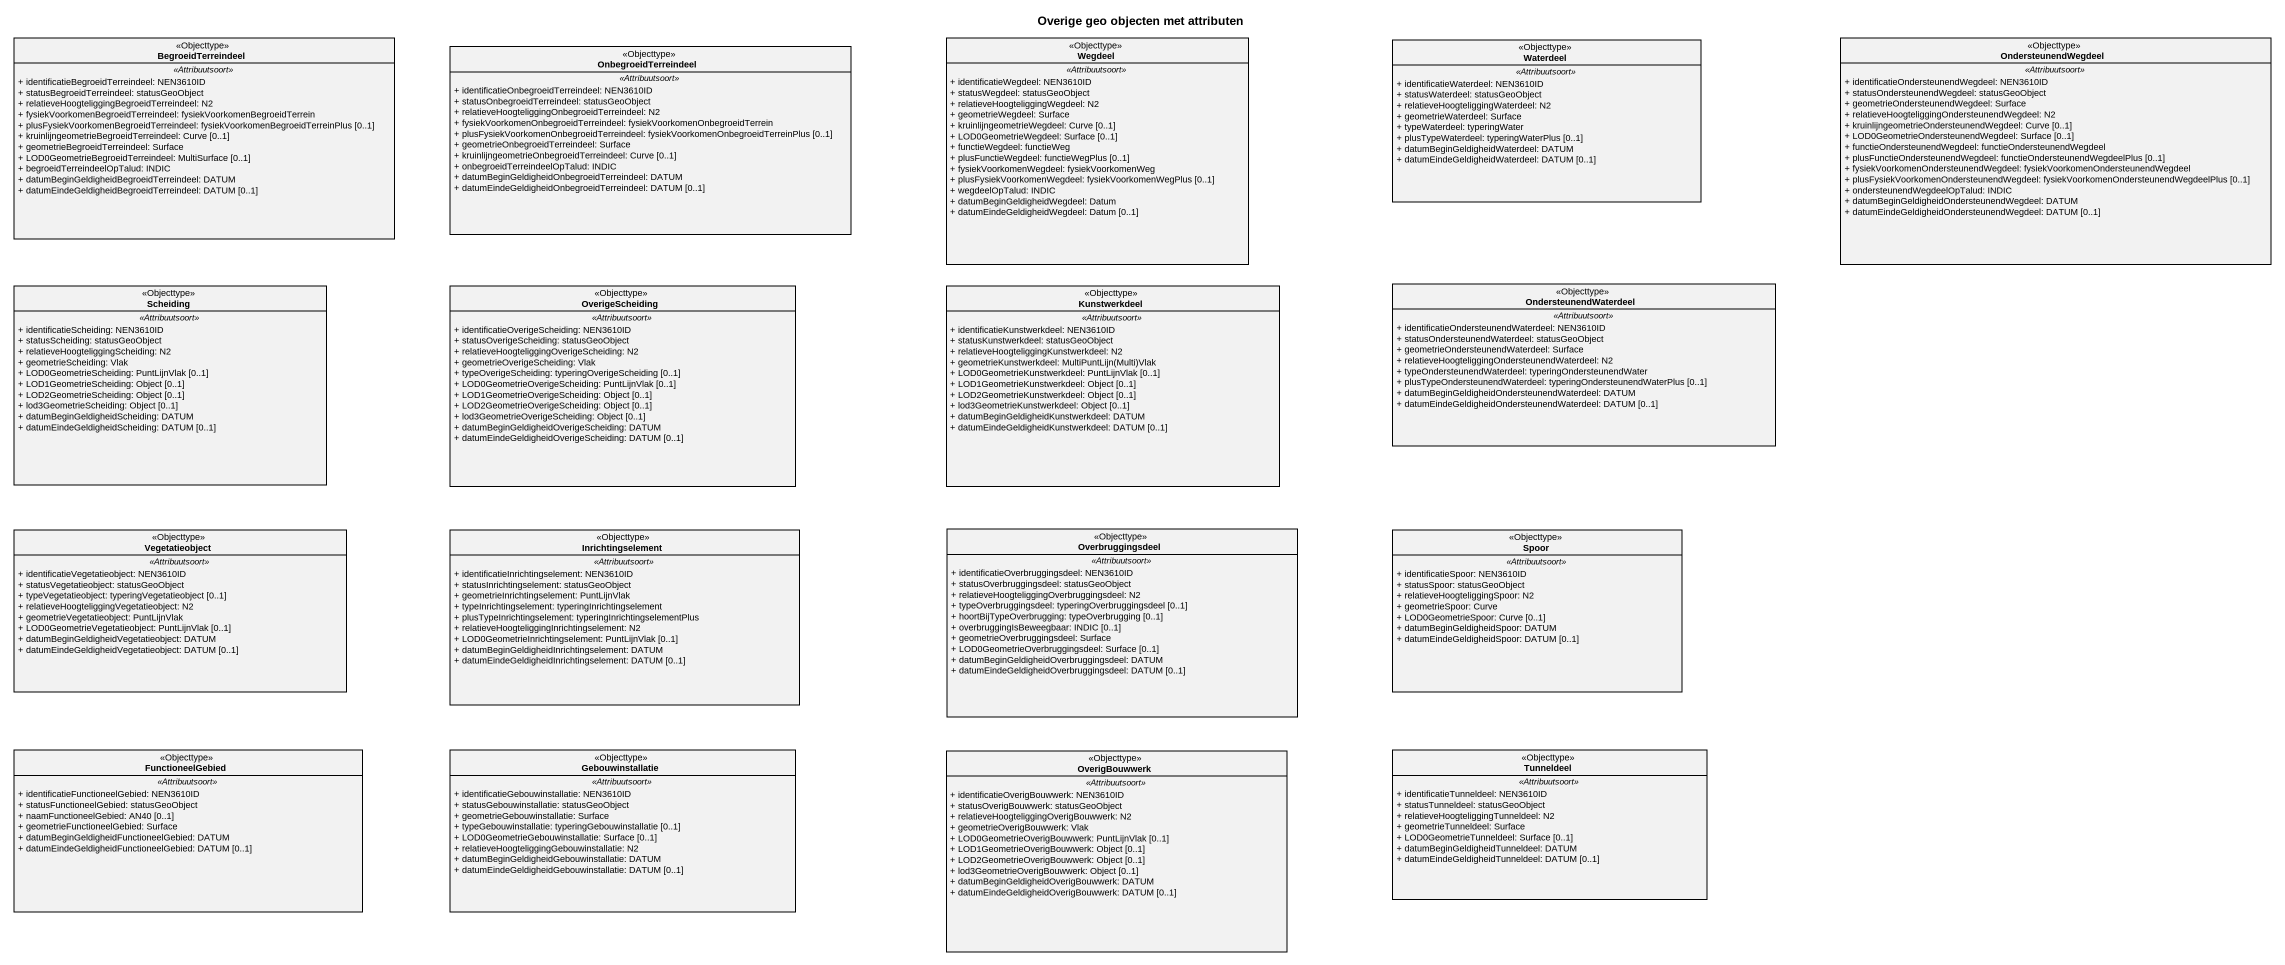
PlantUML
@startuml
title Overige geo objecten met attributen
hide circle
hide empty members
skinparam classAttributeIconSize 0
class BegroeidTerreindeel <<Objecttype>> {
  .. <<Attribuutsoort>> ..
  + identificatieBegroeidTerreindeel: NEN3610ID
  + statusBegroeidTerreindeel: statusGeoObject
  + relatieveHoogteliggingBegroeidTerreindeel: N2
  + fysiekVoorkomenBegroeidTerreindeel: fysiekVoorkomenBegroeidTerrein
  + plusFysiekVoorkomenBegroeidTerreindeel: fysiekVoorkomenBegroeidTerreinPlus [0..1]
  + kruinlijngeometrieBegroeidTerreindeel: Curve [0..1]
  + geometrieBegroeidTerreindeel: Surface
  + LOD0GeometrieBegroeidTerreindeel: MultiSurface [0..1]
  + begroeidTerreindeelOpTalud: INDIC
  + datumBeginGeldigheidBegroeidTerreindeel: DATUM
  + datumEindeGeldigheidBegroeidTerreindeel: DATUM [0..1]
}
class OnbegroeidTerreindeel <<Objecttype>> {
  .. <<Attribuutsoort>> ..
  + identificatieOnbegroeidTerreindeel: NEN3610ID
  + statusOnbegroeidTerreindeel: statusGeoObject
  + relatieveHoogteliggingOnbegroeidTerreindeel: N2
  + fysiekVoorkomenOnbegroeidTerreindeel: fysiekVoorkomenOnbegroeidTerrein
  + plusFysiekVoorkomenOnbegroeidTerreindeel: fysiekVoorkomenOnbegroeidTerreinPlus [0..1]
  + geometrieOnbegroeidTerreindeel: Surface
  + kruinlijngeometrieOnbegroeidTerreindeel: Curve [0..1]
  + onbegroeidTerreindeelOpTalud: INDIC
  + datumBeginGeldigheidOnbegroeidTerreindeel: DATUM
  + datumEindeGeldigheidOnbegroeidTerreindeel: DATUM [0..1]
}
class Wegdeel <<Objecttype>> {
  .. <<Attribuutsoort>> ..
  + identificatieWegdeel: NEN3610ID
  + statusWegdeel: statusGeoObject
  + relatieveHoogteliggingWegdeel: N2
  + geometrieWegdeel: Surface
  + kruinlijngeometrieWegdeel: Curve [0..1]
  + LOD0GeometrieWegdeel: Surface [0..1]
  + functieWegdeel: functieWeg
  + plusFunctieWegdeel: functieWegPlus [0..1]
  + fysiekVoorkomenWegdeel: fysiekVoorkomenWeg
  + plusFysiekVoorkomenWegdeel: fysiekVoorkomenWegPlus [0..1]
  + wegdeelOpTalud: INDIC
  + datumBeginGeldigheidWegdeel: Datum
  + datumEindeGeldigheidWegdeel: Datum [0..1]
}
class Waterdeel <<Objecttype>> {
  .. <<Attribuutsoort>> ..
  + identificatieWaterdeel: NEN3610ID
  + statusWaterdeel: statusGeoObject
  + relatieveHoogteliggingWaterdeel: N2
  + geometrieWaterdeel: Surface
  + typeWaterdeel: typeringWater
  + plusTypeWaterdeel: typeringWaterPlus [0..1]
  + datumBeginGeldigheidWaterdeel: DATUM
  + datumEindeGeldigheidWaterdeel: DATUM [0..1]
}
class OndersteunendWegdeel <<Objecttype>> {
  .. <<Attribuutsoort>> ..
  + identificatieOndersteunendWegdeel: NEN3610ID
  + statusOndersteunendWegdeel: statusGeoObject
  + geometrieOndersteunendWegdeel: Surface
  + relatieveHoogteliggingOndersteunendWegdeel: N2
  + kruinlijngeometrieOndersteunendWegdeel: Curve [0..1]
  + LOD0GeometrieOndersteunendWegdeel: Surface [0..1]
  + functieOndersteunendWegdeel: functieOndersteunendWegdeel
  + plusFunctieOndersteunendWegdeel: functieOndersteunendWegdeelPlus [0..1]
  + fysiekVoorkomenOndersteunendWegdeel: fysiekVoorkomenOndersteunendWegdeel
  + plusFysiekVoorkomenOndersteunendWegdeel: fysiekVoorkomenOndersteunendWegdeelPlus [0..1]
  + ondersteunendWegdeelOpTalud: INDIC
  + datumBeginGeldigheidOndersteunendWegdeel: DATUM
  + datumEindeGeldigheidOndersteunendWegdeel: DATUM [0..1]
}
class Scheiding <<Objecttype>> {
  .. <<Attribuutsoort>> ..
  + identificatieScheiding: NEN3610ID
  + statusScheiding: statusGeoObject
  + relatieveHoogteliggingScheiding: N2
  + geometrieScheiding: Vlak
  + LOD0GeometrieScheiding: PuntLijnVlak [0..1]
  + LOD1GeometrieScheiding: Object [0..1]
  + LOD2GeometrieScheiding: Object [0..1]
  + lod3GeometrieScheiding: Object [0..1]
  + datumBeginGeldigheidScheiding: DATUM
  + datumEindeGeldigheidScheiding: DATUM [0..1]
}
class OverigeScheiding <<Objecttype>> {
  .. <<Attribuutsoort>> ..
  + identificatieOverigeScheiding: NEN3610ID
  + statusOverigeScheiding: statusGeoObject
  + relatieveHoogteliggingOverigeScheiding: N2
  + geometrieOverigeScheiding: Vlak
  + typeOverigeScheiding: typeringOverigeScheiding [0..1]
  + LOD0GeometrieOverigeScheiding: PuntLijnVlak [0..1]
  + LOD1GeometrieOverigeScheiding: Object [0..1]
  + LOD2GeometrieOverigeScheiding: Object [0..1]
  + lod3GeometrieOverigeScheiding: Object [0..1]
  + datumBeginGeldigheidOverigeScheiding: DATUM
  + datumEindeGeldigheidOverigeScheiding: DATUM [0..1]
}
class Kunstwerkdeel <<Objecttype>> {
  .. <<Attribuutsoort>> ..
  + identificatieKunstwerkdeel: NEN3610ID
  + statusKunstwerkdeel: statusGeoObject
  + relatieveHoogteliggingKunstwerkdeel: N2
  {field} + geometrieKunstwerkdeel: MultiPuntLijn(Multi)Vlak
  + LOD0GeometrieKunstwerkdeel: PuntLijnVlak [0..1]
  + LOD1GeometrieKunstwerkdeel: Object [0..1]
  + LOD2GeometrieKunstwerkdeel: Object [0..1]
  + lod3GeometrieKunstwerkdeel: Object [0..1]
  + datumBeginGeldigheidKunstwerkdeel: DATUM
  + datumEindeGeldigheidKunstwerkdeel: DATUM [0..1]
}
class OndersteunendWaterdeel <<Objecttype>> {
  .. <<Attribuutsoort>> ..
  + identificatieOndersteunendWaterdeel: NEN3610ID
  + statusOndersteunendWaterdeel: statusGeoObject
  + geometrieOndersteunendWaterdeel: Surface
  + relatieveHoogteliggingOndersteunendWaterdeel: N2
  + typeOndersteunendWaterdeel: typeringOndersteunendWater
  + plusTypeOndersteunendWaterdeel: typeringOndersteunendWaterPlus [0..1]
  + datumBeginGeldigheidOndersteunendWaterdeel: DATUM
  + datumEindeGeldigheidOndersteunendWaterdeel: DATUM [0..1]
}
class Vegetatieobject <<Objecttype>> {
  .. <<Attribuutsoort>> ..
  + identificatieVegetatieobject: NEN3610ID
  + statusVegetatieobject: statusGeoObject
  + typeVegetatieobject: typeringVegetatieobject [0..1]
  + relatieveHoogteliggingVegetatieobject: N2
  + geometrieVegetatieobject: PuntLijnVlak
  + LOD0GeometrieVegetatieobject: PuntLijnVlak [0..1]
  + datumBeginGeldigheidVegetatieobject: DATUM
  + datumEindeGeldigheidVegetatieobject: DATUM [0..1]
}
class Inrichtingselement <<Objecttype>> {
  .. <<Attribuutsoort>> ..
  + identificatieInrichtingselement: NEN3610ID
  + statusInrichtingselement: statusGeoObject
  + geometrieInrichtingselement: PuntLijnVlak
  + typeInrichtingselement: typeringInrichtingselement
  + plusTypeInrichtingselement: typeringInrichtingselementPlus
  + relatieveHoogteliggingInrichtingselement: N2
  + LOD0GeometrieInrichtingselement: PuntLijnVlak [0..1]
  + datumBeginGeldigheidInrichtingselement: DATUM
  + datumEindeGeldigheidInrichtingselement: DATUM [0..1]
}
class Overbruggingsdeel <<Objecttype>> {
  .. <<Attribuutsoort>> ..
  + identificatieOverbruggingsdeel: NEN3610ID
  + statusOverbruggingsdeel: statusGeoObject
  + relatieveHoogteliggingOverbruggingsdeel: N2
  + typeOverbruggingsdeel: typeringOverbruggingsdeel [0..1]
  + hoortBijTypeOverbrugging: typeOverbrugging [0..1]
  + overbruggingIsBeweegbaar: INDIC [0..1]
  + geometrieOverbruggingsdeel: Surface
  + LOD0GeometrieOverbruggingsdeel: Surface [0..1]
  + datumBeginGeldigheidOverbruggingsdeel: DATUM
  + datumEindeGeldigheidOverbruggingsdeel: DATUM [0..1]
}
class Spoor <<Objecttype>> {
  .. <<Attribuutsoort>> ..
  + identificatieSpoor: NEN3610ID
  + statusSpoor: statusGeoObject
  + relatieveHoogteliggingSpoor: N2
  + geometrieSpoor: Curve
  + LOD0GeometrieSpoor: Curve [0..1]
  + datumBeginGeldigheidSpoor: DATUM
  + datumEindeGeldigheidSpoor: DATUM [0..1]
}
class FunctioneelGebied <<Objecttype>> {
  .. <<Attribuutsoort>> ..
  + identificatieFunctioneelGebied: NEN3610ID
  + statusFunctioneelGebied: statusGeoObject
  + naamFunctioneelGebied: AN40 [0..1]
  + geometrieFunctioneelGebied: Surface
  + datumBeginGeldigheidFunctioneelGebied: DATUM
  + datumEindeGeldigheidFunctioneelGebied: DATUM [0..1]
}
class Gebouwinstallatie <<Objecttype>> {
  .. <<Attribuutsoort>> ..
  + identificatieGebouwinstallatie: NEN3610ID
  + statusGebouwinstallatie: statusGeoObject
  + geometrieGebouwinstallatie: Surface
  + typeGebouwinstallatie: typeringGebouwinstallatie [0..1]
  + LOD0GeometrieGebouwinstallatie: Surface [0..1]
  + relatieveHoogteliggingGebouwinstallatie: N2
  + datumBeginGeldigheidGebouwinstallatie: DATUM
  + datumEindeGeldigheidGebouwinstallatie: DATUM [0..1]
}
class OverigBouwwerk <<Objecttype>> {
  .. <<Attribuutsoort>> ..
  + identificatieOverigBouwwerk: NEN3610ID
  + statusOverigBouwwerk: statusGeoObject
  + relatieveHoogteliggingOverigBouwwerk: N2
  + geometrieOverigBouwwerk: Vlak
  + LOD0GeometrieOverigBouwwerk: PuntLijnVlak [0..1]
  + LOD1GeometrieOverigBouwwerk: Object [0..1]
  + LOD2GeometrieOverigBouwwerk: Object [0..1]
  + lod3GeometrieOverigBouwwerk: Object [0..1]
  + datumBeginGeldigheidOverigBouwwerk: DATUM
  + datumEindeGeldigheidOverigBouwwerk: DATUM [0..1]
}
class Tunneldeel <<Objecttype>> {
  .. <<Attribuutsoort>> ..
  + identificatieTunneldeel: NEN3610ID
  + statusTunneldeel: statusGeoObject
  + relatieveHoogteliggingTunneldeel: N2
  + geometrieTunneldeel: Surface
  + LOD0GeometrieTunneldeel: Surface [0..1]
  + datumBeginGeldigheidTunneldeel: DATUM
  + datumEindeGeldigheidTunneldeel: DATUM [0..1]
}
@enduml
